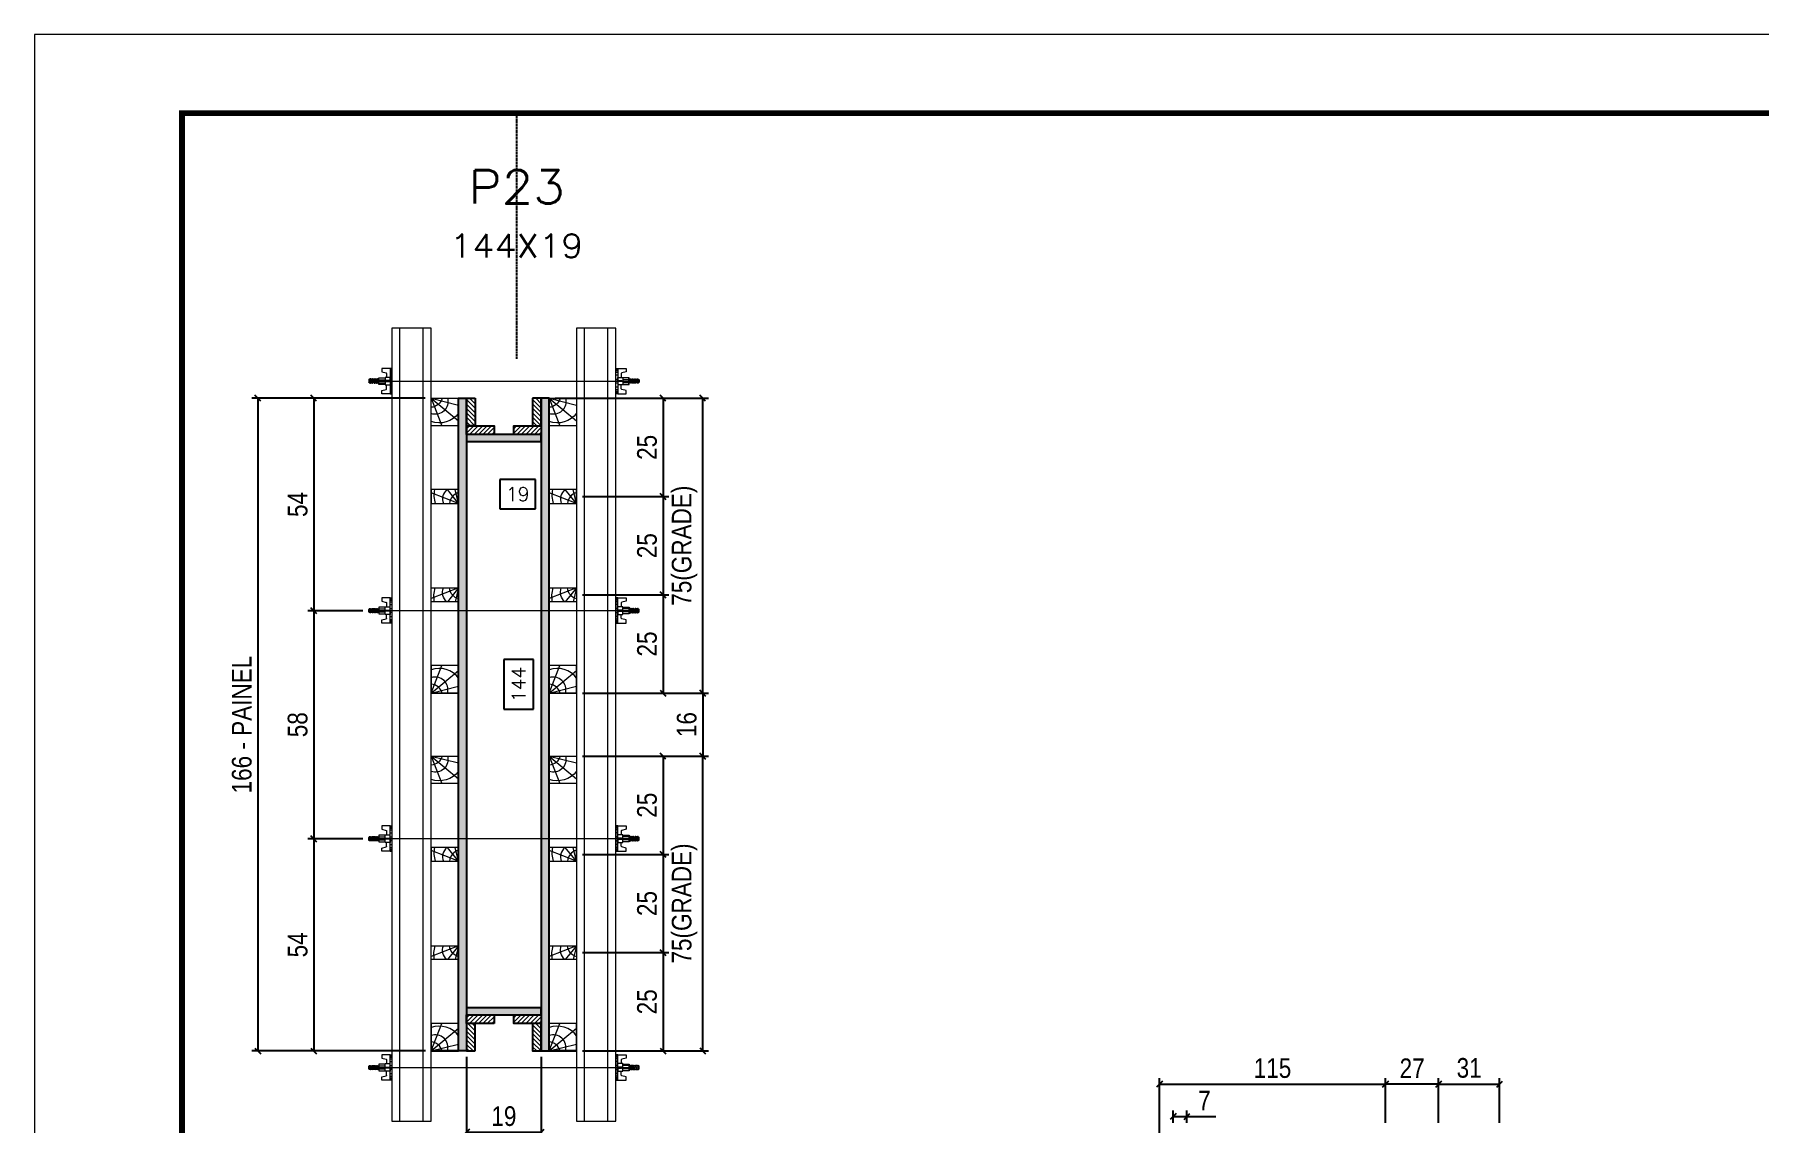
# Model space of a CAD drawing. Extents: x 808 to 7089, y -98 to 17032.
# Drawn here: x 2407 to 3284, y 11884 to 12438 of the extents above; entities that cross this region are included whole.
import ezdxf
from ezdxf.enums import TextEntityAlignment as Align

# ---------------------------------------------------------------- set-up
doc = ezdxf.new("R2010")
doc.units = 0
doc.linetypes.add('DASHED', pattern=[0.75, 0.5, -0.25])
doc.linetypes.add('HIDDEN', pattern=[0.375, 0.25, -0.125])
for name, color, linetype in [('CHAPA', 1, 'Continuous'), ('COTA', 241, 'Continuous'), ('Cota Seção (2x)', 241, 'Continuous'), ('MEIO_PONT', 93, 'Continuous'), ('SARRAFO', 251, 'Continuous'), ('Texto de Titulo', 7, 'Continuous'), ('Texto Qtd Sarr', 242, 'Continuous')]:
    doc.layers.add(name, color=color, linetype=linetype)
for name, color, linetype, lineweight in [('Folhas', 255, 'Continuous', 9), ('Hachura', 251, 'Continuous', 9), ('Madeira', 126, 'Continuous', 18), ('Perfil Metálico', 224, 'Continuous', 18), ('SARRAFO DE PRESSAO', 251, 'DASHED', 9), ('Texto Seção', 7, 'Continuous', 15)]:
    doc.layers.add(name, color=color, linetype=linetype, lineweight=lineweight)
doc.styles.add('COTA TECNICA', font='techl___.ttf', dxfattribs={"height": 10})
doc.styles.add('COTA TECNICA 2X', font='techl___.ttf', dxfattribs={"height": 10})
doc.styles.add('ROMANS', font='romans.shx')
doc.dimstyles.new('PAINEL', dxfattribs={"dimtxt": 10, "dimasz": 3, "dimexe": 3, "dimexo": 3, "dimgap": 3, "dimtad": 1, "dimdec": 1, "dimzin": 12, "dimdsep": 46, "dimtxsty": 'COTA TECNICA', "dimblk1": 'OBLIQUE', "dimblk2": 'OBLIQUE', "dimsah": 1, "dimcen": 0.9, "dimclrd": 4, "dimclre": 4, "dimclrt": 240, "dimadec": 1, "dimazin": 3, "dimtfac": 1, "dimtdec": 1, "dimtmove": 0, "dimatfit": 3, "dimfxl": 1, "dimtolj": 1, "dimtzin": 12, "dimarcsym": 0})
doc.dimstyles.new('SECAO PILAR', dxfattribs={"dimtxt": 10, "dimasz": 3, "dimexe": 3, "dimexo": 3, "dimgap": 3, "dimtad": 1, "dimdec": 1, "dimlfac": 0.5, "dimzin": 12, "dimdsep": 46, "dimtxsty": 'COTA TECNICA 2X', "dimblk1": 'OBLIQUE', "dimblk2": 'OBLIQUE', "dimsah": 1, "dimcen": 0.9, "dimclrd": 256, "dimclre": 256, "dimclrt": 256, "dimadec": 1, "dimazin": 3, "dimtfac": 1, "dimtdec": 1, "dimtmove": 0, "dimatfit": 3, "dimfxl": 1, "dimtolj": 1, "dimtzin": 12, "dimarcsym": 0})
doc.dimstyles.new('SECÇÃO 2', dxfattribs={"dimtxt": 7, "dimasz": 6, "dimexe": 0.18, "dimexo": 2, "dimgap": -4, "dimtad": 3, "dimdec": 1, "dimlfac": 0.5, "dimzin": 12, "dimdsep": 46, "dimtxsty": 'ROMANS', "dimblk": 'ARCHTICK', "dimcen": 0.09, "dimse1": 1, "dimse2": 1, "dimsd1": 1, "dimsd2": 1, "dimclrd": 180, "dimclre": 5, "dimclrt": 1, "dimadec": 0, "dimazin": 3, "dimtfac": 1, "dimtdec": 1, "dimtofl": 0, "dimtmove": 0, "dimatfit": 3, "dimldrblk": 'ARCHTICK', "dimfxl": 1, "dimtolj": 1, "dimtzin": 0, "dimarcsym": 0})
pattern_1 = [(135, (-20265.019, 21377.1266), (-1.12253202, -1.12253202), [])]

# ---------------------------------------------------------------- blocks, each defined once
blk = doc.blocks.new('9999999999')
at = {"layer": 'Folhas'}
blk.add_lwpolyline([(98138.98, 34190.21), (99623.98, 34190.21), (99623.98, 35240.21), (98138.98, 35240.21)], close=True, dxfattribs=at)
at = {"layer": 'Folhas', "color": 30, "const_width": 3}
blk.add_lwpolyline([(98213.98, 34230.21), (99583.98, 34230.21), (99583.98, 35200.21), (98213.98, 35200.21)], close=True, dxfattribs=at)
blk = doc.blocks.new('titulo1')
at = {"layer": 'Defpoints', "color": 252, "linetype": 'HIDDEN', "ltscale": 2}
blk.add_line((0, 0), (0, 125), dxfattribs=at)
at = {"layer": 'Defpoints', "style": 'ROMANS', "oblique": 15}
blk.add_attdef('FOLHA', text='', height=10, dxfattribs=at).set_placement((0, 15.58), align=Align.MIDDLE_CENTER)
at = {"layer": 'Texto Qtd Sarr', "color": 3, "style": 'ROMANS', "oblique": 15}
for tag, height, p in [('TITULO', 17, (0, 71.45)), ('SEÇÃO', 12, (0, 41.55))]:
    blk.add_attdef(tag, text='', height=height, dxfattribs=at).set_placement(p, align=Align.MIDDLE_CENTER)
blk = doc.blocks.new('*D1501')
at = {"layer": 'Cota Seção (2x)', "color": 180, "lineweight": -2, "transparency": 16777216}
for p, q in [((2661.39, 12211.89), (2643.39, 12211.89)), ((2643.39, 12211.89), (2643.39, 12196.89)), ((2661.39, 12196.89), (2661.39, 12211.89)), ((2643.39, 12196.89), (2661.39, 12196.89))]:
    blk.add_line(p, q, dxfattribs=at)
at = {"layer": 'Defpoints', "color": 0, "transparency": 16777216}
for p in [(2626.39, 12213.85), (2664.39, 12213.85), (2626.39, 12192.89)]:
    blk.add_point(p, dxfattribs=at)
at = {"layer": 'Cota Seção (2x)', "color": 1, "transparency": 16777216, "insert": (2652.39, 12204.39), "char_height": 7, "attachment_point": 5, "style": 'ROMANS'}
blk.add_mtext('\\A1;19', dxfattribs=at)
blk = doc.blocks.new('_ArchTick')
at = {"color": 0, "linetype": 'ByBlock', "const_width": 0.15}
blk.add_lwpolyline([(-0.5, -0.5), (0.5, 0.5)], dxfattribs=at)
blk = doc.blocks.new('*D1502')
at = {"layer": 'Cota Seção (2x)', "color": 180, "lineweight": -2, "transparency": 16777216}
for p, q in [((2660.39, 12120.29), (2645.39, 12120.29)), ((2645.39, 12120.29), (2645.39, 12094.95)), ((2660.39, 12094.95), (2660.39, 12120.29)), ((2645.39, 12094.95), (2660.39, 12094.95))]:
    blk.add_line(p, q, dxfattribs=at)
at = {"layer": 'Defpoints', "color": 0, "transparency": 16777216}
for p in [(2626.39, 12231.17), (2626.39, 11943.17), (2664.39, 11943.17)]:
    blk.add_point(p, dxfattribs=at)
at = {"layer": 'Cota Seção (2x)', "color": 1, "transparency": 16777216, "insert": (2652.89, 12107.62), "char_height": 7, "attachment_point": 5, "rotation": 90, "style": 'ROMANS'}
blk.add_mtext('\\A1;144', dxfattribs=at)
blk = doc.blocks.new('_Oblique')
at = {"color": 0, "linetype": 'ByBlock', "lineweight": -2}
blk.add_line((-0.5, -0.5), (0.5, 0.5), dxfattribs=at)
blk = doc.blocks.new('*D1503')
at = {"layer": 'Cota Seção (2x)', "lineweight": -2, "transparency": 16777216}
for p, q in [((2605.4, 12253.17), (2517.23, 12253.17)), ((2520.23, 12253.17), (2520.23, 11921.17)), ((2605.44, 11921.17), (2517.23, 11921.17))]:
    blk.add_line(p, q, dxfattribs=at)
at = {"layer": 'Defpoints', "color": 0, "transparency": 16777216}
for p in [(2608.4, 12253.17), (2520.23, 11921.17), (2608.44, 11921.17)]:
    blk.add_point(p, dxfattribs=at)
at = {"layer": 'Cota Seção (2x)', "lineweight": -2, "transparency": 16777216, "xscale": 3, "yscale": 3, "zscale": 3}
for p, rotation in [((2520.23, 12253.17), 90), ((2520.23, 11921.17), 270)]:
    blk.add_blockref('_Oblique', p, dxfattribs=dict(at, rotation=rotation))
at = {"layer": 'Cota Seção (2x)', "transparency": 16777216, "insert": (2512.13, 12087.17), "char_height": 10, "attachment_point": 5, "rotation": 90, "style": 'COTA TECNICA 2X'}
blk.add_mtext('\\A1;166 - PAINEL', dxfattribs=at)
blk = doc.blocks.new('*D1504')
at = {"layer": 'Cota Seção (2x)', "lineweight": -2, "transparency": 16777216}
for p, q in [((2605.39, 12253.17), (2545.65, 12253.17)), ((2548.65, 12253.17), (2548.65, 12145.11)), ((2573.62, 12145.11), (2545.65, 12145.11))]:
    blk.add_line(p, q, dxfattribs=at)
at = {"layer": 'Defpoints', "color": 0, "transparency": 16777216}
for p in [(2608.39, 12253.17), (2548.65, 12145.11), (2576.62, 12145.11)]:
    blk.add_point(p, dxfattribs=at)
at = {"layer": 'Cota Seção (2x)', "lineweight": -2, "transparency": 16777216, "xscale": 3, "yscale": 3, "zscale": 3}
for p, rotation in [((2548.65, 12253.17), 90), ((2548.65, 12145.11), 270)]:
    blk.add_blockref('_Oblique', p, dxfattribs=dict(at, rotation=rotation))
at = {"layer": 'Cota Seção (2x)', "transparency": 16777216, "insert": (2540.54, 12199.14), "char_height": 10, "attachment_point": 5, "rotation": 90, "style": 'COTA TECNICA 2X'}
blk.add_mtext('\\A1;54', dxfattribs=at)
blk = doc.blocks.new('*D1505')
at = {"layer": 'Cota Seção (2x)', "lineweight": -2, "transparency": 16777216}
for p, q in [((2573.62, 12029.11), (2545.65, 12029.11)), ((2548.65, 12029.11), (2548.65, 11921.17)), ((2605.39, 11921.17), (2545.65, 11921.17))]:
    blk.add_line(p, q, dxfattribs=at)
at = {"layer": 'Defpoints', "color": 0, "transparency": 16777216}
for p in [(2576.62, 12029.11), (2548.65, 11921.17), (2608.39, 11921.17)]:
    blk.add_point(p, dxfattribs=at)
at = {"layer": 'Cota Seção (2x)', "lineweight": -2, "transparency": 16777216, "xscale": 3, "yscale": 3, "zscale": 3}
for p, rotation in [((2548.65, 12029.11), 90), ((2548.65, 11921.17), 270)]:
    blk.add_blockref('_Oblique', p, dxfattribs=dict(at, rotation=rotation))
at = {"layer": 'Cota Seção (2x)', "transparency": 16777216, "insert": (2540.54, 11975.14), "char_height": 10, "attachment_point": 5, "rotation": 90, "style": 'COTA TECNICA 2X'}
blk.add_mtext('\\A1;54', dxfattribs=at)
blk = doc.blocks.new('*D1506')
at = {"layer": 'Cota Seção (2x)', "lineweight": -2, "transparency": 16777216}
for p, q in [((2671.39, 12253.17), (2729.32, 12253.17)), ((2726.32, 12253.17), (2726.32, 12203.17)), ((2685.39, 12203.17), (2729.32, 12203.17))]:
    blk.add_line(p, q, dxfattribs=at)
at = {"layer": 'Defpoints', "color": 0, "transparency": 16777216}
for p in [(2668.39, 12253.17), (2682.39, 12203.17), (2726.32, 12203.17)]:
    blk.add_point(p, dxfattribs=at)
at = {"layer": 'Cota Seção (2x)', "lineweight": -2, "transparency": 16777216, "xscale": 3, "yscale": 3, "zscale": 3}
for p, rotation in [((2726.32, 12253.17), 90), ((2726.32, 12203.17), 270)]:
    blk.add_blockref('_Oblique', p, dxfattribs=dict(at, rotation=rotation))
at = {"layer": 'Cota Seção (2x)', "transparency": 16777216, "insert": (2718.21, 12228.17), "char_height": 10, "attachment_point": 5, "rotation": 90, "style": 'COTA TECNICA 2X'}
blk.add_mtext('\\A1;25', dxfattribs=at)
blk = doc.blocks.new('C')
at = {"layer": 'Hachura', "color": 0}
for p, q in [((0, 3.22), (0, -3.22)), ((0.45, 3.22), (0, 3.22)), ((0.46, 3.16), (0, 3.16)), ((0.46, 3.05), (0, 3.05)), ((0.46, 2.88), (0, 2.88)), ((0, 2.75), (0, -1.16)), ((0.46, 2.65), (0, 2.65)), ((0.46, 2.23), (0, 2.23)), ((0.46, 1.51), (0, 1.51)), ((0.39, 0.49), (0.17, 0.49)), ((0.45, -3.23), (0.45, 3.22)), ((0.45, 3.22), (2.58, 3.22)), ((1.74, 0.97), (0.45, 0.97)), ((1.45, 0.1), (0.45, 0.1)), ((1.35, 1.94), (1.35, 0.96)), ((2.58, 2.39), (1.47, 2.09)), ((1.74, -0.97), (1.74, 0.97)), ((1.74, 0.97), (1.74, 0.84)), ((1.74, 0.97), (1.74, 0.84)), ((1.74, 0.84), (3.35, 0.84)), ((3.35, 0.45), (1.74, 0.45)), ((2.58, 3.22), (2.58, 2.39)), ((3.32, 0.84), (3.32, -0.84)), ((3.35, 0.84), (3.35, -0.84)), ((3.68, 0.45), (3.35, 0.45)), ((3.84, -0.52), (3.35, 0.45)), ((3.35, 0.06), (3.67, -0.57)), ((3.68, 0.45), (4.16, -0.52)), ((3.72, 0.5), (4.25, -0.57)), ((4.37, -0.55), (3.83, 0.53)), ((4.15, 0.45), (3.93, 0.45)), ((4.42, -0.52), (3.93, 0.45)), ((4.15, 0.45), (4.26, 0.45)), ((4.26, 0.45), (4.74, -0.52)), ((4.3, 0.5), (4.83, -0.57)), ((4.95, -0.55), (4.41, 0.53)), ((4.51, 0.45), (4.84, 0.45)), ((5, -0.52), (4.51, 0.45)), ((4.84, 0.45), (5.32, -0.52)), ((4.88, 0.5), (5.41, -0.57)), ((5.53, -0.55), (4.99, 0.53)), ((5.58, -0.52), (5.09, 0.45)), ((5.42, 0.45), (5.09, 0.45)), ((5.58, -0.52), (5.09, 0.45)), ((5.42, 0.45), (5.74, -0.19)), ((5.46, 0.5), (5.74, -0.07)), ((5.74, 0.19), (5.57, 0.53)), ((5.74, 0.32), (5.68, 0.45)), ((5.68, 0.45), (5.74, 0.45)), ((5.74, 0.45), (5.9, 0.29)), ((5.74, 0.45), (5.74, -0.52)), ((5.9, -0.36), (5.9, 0.29)), ((0.45, 0), (0, 0)), ((0.46, -1.52), (0, -1.52)), ((0.46, -2.23), (0, -2.23)), ((0.46, -2.65), (0, -2.65)), ((0.46, -2.88), (0, -2.88)), ((0.46, -3.05), (0, -3.05)), ((0.46, -3.16), (0, -3.16)), ((0, -3.22), (2.57, -3.22)), ((0.08, -0.48), (0.29, -0.48)), ((0.29, -0.48), (0.4, -0.48)), ((0.45, 0), (0.45, -0.97)), ((0.45, -0.16), (1.45, -0.16)), ((0.45, -0.65), (0.45, -0.32)), ((0.45, -3.23), (0.45, -0.65)), ((0.45, -0.97), (1.74, -0.97)), ((1.35, -1.94), (1.35, -0.97)), ((2.58, -2.39), (1.47, -2.1)), ((3.35, -0.32), (1.74, -0.32)), ((3.35, -0.84), (1.74, -0.84)), ((2.58, -3.23), (2.58, -2.39)), ((3.35, -0.07), (3.58, -0.52)), ((3.35, -0.52), (3.58, -0.52)), ((3.84, -0.52), (4.16, -0.52)), ((4.42, -0.52), (4.74, -0.52)), ((4.63, -0.52), (4.74, -0.52)), ((5, -0.52), (5.32, -0.52)), ((5.58, -0.52), (5.74, -0.52)), ((5.74, -0.52), (5.9, -0.36)), ((5.74, -0.52), (5.74, -0.52))]:
    blk.add_line(p, q, dxfattribs=at)
for centre, radius, start, end in [((1.52, 1.94), 0.161, 104.7436, 180), ((1.44, -0.03), 0.129, 272.695, 87.305), ((3.81, 0.39), 0.143, 25.5688, 154.4312), ((4.39, 0.39), 0.143, 25.5688, 154.4312), ((4.97, 0.39), 0.143, 25.5688, 154.4312), ((5.55, 0.39), 0.143, 25.5688, 154.4312), ((0.17, -0.37), 0.174, 221.744, 317.8592), ((1.52, -1.94), 0.161, 180, 255.2564), ((3.71, -0.4), 0.174, 222.1408, 318.256), ((4.29, -0.4), 0.174, 222.1408, 318.256), ((4.87, -0.4), 0.174, 222.1408, 318.256), ((5.45, -0.4), 0.174, 222.1408, 318.256), ((5.61, -0.4), 0.174, 317.8592, 318.256)]:
    blk.add_arc(centre, radius, start, end, dxfattribs=at)
blk = doc.blocks.new('*D1522')
at = {"layer": 'Cota Seção (2x)', "lineweight": -2, "transparency": 16777216}
for p, q in [((2573.62, 12145.11), (2545.65, 12145.11)), ((2548.65, 12145.11), (2548.65, 12029.11)), ((2573.62, 12029.11), (2545.65, 12029.11))]:
    blk.add_line(p, q, dxfattribs=at)
at = {"layer": 'Defpoints', "color": 0, "transparency": 16777216}
for p in [(2576.62, 12145.11), (2548.65, 12029.11), (2576.62, 12029.11)]:
    blk.add_point(p, dxfattribs=at)
at = {"layer": 'Cota Seção (2x)', "lineweight": -2, "transparency": 16777216, "xscale": 3, "yscale": 3, "zscale": 3}
for p, rotation in [((2548.65, 12145.11), 90), ((2548.65, 12029.11), 270)]:
    blk.add_blockref('_Oblique', p, dxfattribs=dict(at, rotation=rotation))
at = {"layer": 'Cota Seção (2x)', "transparency": 16777216, "insert": (2540.52, 12087.11), "char_height": 10, "attachment_point": 5, "rotation": 90, "style": 'COTA TECNICA 2X'}
blk.add_mtext('\\A1;58', dxfattribs=at)
blk = doc.blocks.new('PONTALETE')
at = {"layer": 'Madeira'}
for q in [(2.71, 7), (7, 5.76), (7, 1.74)]:
    blk.add_line((0, 0), q, dxfattribs=at)
blk.add_lwpolyline([(0, 0), (7, 0), (7, 7), (0, 7)], close=True, dxfattribs=at)
for centre, radius, start, end in [((2.04, 0.06), 6.23, 37.2818, 109.0913), ((1.09, 0.9), 3.19, 343.603, 109.9847), ((-0.21, -0.78), 3.09, 14.6322, 86.0383)]:
    blk.add_arc(centre, radius, start, end, dxfattribs=at)
blk = doc.blocks.new('MEIO PONTALETE')
at = {"layer": 'Madeira'}
for q in [(2.71, 7), (3.5, 2.88), (3.5, 0.87)]:
    blk.add_line((0, 0), q, dxfattribs=at)
blk.add_lwpolyline([(0, 0), (3.5, 0), (3.5, 7), (0, 7)], close=True, dxfattribs=at)
for centre, radius, start, end in [((2.04, 0.06), 6.23, 76.4499, 109.0913), ((1.09, 0.9), 3.19, 40.9063, 109.9847), ((-0.21, -0.78), 3.09, 14.6322, 86.0383)]:
    blk.add_arc(centre, radius, start, end, dxfattribs=at)
blk = doc.blocks.new('*D1523')
at = {"layer": 'Cota Seção (2x)', "lineweight": -2, "transparency": 16777216}
for p, q in [((2685.39, 12203.17), (2729.32, 12203.17)), ((2726.32, 12203.17), (2726.32, 12153.17)), ((2685.39, 12153.17), (2729.32, 12153.17))]:
    blk.add_line(p, q, dxfattribs=at)
at = {"layer": 'Defpoints', "color": 0, "transparency": 16777216}
for p in [(2682.39, 12203.17), (2682.39, 12153.17), (2726.32, 12153.17)]:
    blk.add_point(p, dxfattribs=at)
at = {"layer": 'Cota Seção (2x)', "lineweight": -2, "transparency": 16777216, "xscale": 3, "yscale": 3, "zscale": 3}
for p, rotation in [((2726.32, 12203.17), 90), ((2726.32, 12153.17), 270)]:
    blk.add_blockref('_Oblique', p, dxfattribs=dict(at, rotation=rotation))
at = {"layer": 'Cota Seção (2x)', "transparency": 16777216, "insert": (2718.21, 12178.17), "char_height": 10, "attachment_point": 5, "rotation": 90, "style": 'COTA TECNICA 2X'}
blk.add_mtext('\\A1;25', dxfattribs=at)
blk = doc.blocks.new('*D1524')
at = {"layer": 'Cota Seção (2x)', "lineweight": -2, "transparency": 16777216}
for p, q in [((2685.39, 12153.17), (2729.32, 12153.17)), ((2726.32, 12153.17), (2726.32, 12103.17)), ((2685.39, 12103.17), (2729.32, 12103.17))]:
    blk.add_line(p, q, dxfattribs=at)
at = {"layer": 'Defpoints', "color": 0, "transparency": 16777216}
for p in [(2682.39, 12153.17), (2682.39, 12103.17), (2726.32, 12103.17)]:
    blk.add_point(p, dxfattribs=at)
at = {"layer": 'Cota Seção (2x)', "lineweight": -2, "transparency": 16777216, "xscale": 3, "yscale": 3, "zscale": 3}
for p, rotation in [((2726.32, 12153.17), 90), ((2726.32, 12103.17), 270)]:
    blk.add_blockref('_Oblique', p, dxfattribs=dict(at, rotation=rotation))
at = {"layer": 'Cota Seção (2x)', "transparency": 16777216, "insert": (2718.21, 12128.17), "char_height": 10, "attachment_point": 5, "rotation": 90, "style": 'COTA TECNICA 2X'}
blk.add_mtext('\\A1;25', dxfattribs=at)
blk = doc.blocks.new('*D1525')
at = {"layer": 'Cota Seção (2x)', "lineweight": -2, "transparency": 16777216}
for p, q in [((2685.39, 12071.17), (2729.32, 12071.17)), ((2726.32, 12071.17), (2726.32, 12021.17)), ((2685.39, 12021.17), (2729.32, 12021.17))]:
    blk.add_line(p, q, dxfattribs=at)
at = {"layer": 'Defpoints', "color": 0, "transparency": 16777216}
for p in [(2682.39, 12071.17), (2682.39, 12021.17), (2726.32, 12021.17)]:
    blk.add_point(p, dxfattribs=at)
at = {"layer": 'Cota Seção (2x)', "lineweight": -2, "transparency": 16777216, "xscale": 3, "yscale": 3, "zscale": 3}
for p, rotation in [((2726.32, 12071.17), 90), ((2726.32, 12021.17), 270)]:
    blk.add_blockref('_Oblique', p, dxfattribs=dict(at, rotation=rotation))
at = {"layer": 'Cota Seção (2x)', "transparency": 16777216, "insert": (2718.21, 12046.17), "char_height": 10, "attachment_point": 5, "rotation": 90, "style": 'COTA TECNICA 2X'}
blk.add_mtext('\\A1;25', dxfattribs=at)
blk = doc.blocks.new('*D1526')
at = {"layer": 'Cota Seção (2x)', "lineweight": -2, "transparency": 16777216}
for p, q in [((2685.39, 12021.17), (2729.32, 12021.17)), ((2726.32, 12021.17), (2726.32, 11971.17)), ((2685.39, 11971.17), (2729.32, 11971.17))]:
    blk.add_line(p, q, dxfattribs=at)
at = {"layer": 'Defpoints', "color": 0, "transparency": 16777216}
for p in [(2682.39, 12021.17), (2682.39, 11971.17), (2726.32, 11971.17)]:
    blk.add_point(p, dxfattribs=at)
at = {"layer": 'Cota Seção (2x)', "lineweight": -2, "transparency": 16777216, "xscale": 3, "yscale": 3, "zscale": 3}
for p, rotation in [((2726.32, 12021.17), 90), ((2726.32, 11971.17), 270)]:
    blk.add_blockref('_Oblique', p, dxfattribs=dict(at, rotation=rotation))
at = {"layer": 'Cota Seção (2x)', "transparency": 16777216, "insert": (2718.21, 11996.17), "char_height": 10, "attachment_point": 5, "rotation": 90, "style": 'COTA TECNICA 2X'}
blk.add_mtext('\\A1;25', dxfattribs=at)
blk = doc.blocks.new('*D1527')
at = {"layer": 'Cota Seção (2x)', "lineweight": -2, "transparency": 16777216}
for p, q in [((2685.39, 11971.17), (2729.32, 11971.17)), ((2726.32, 11971.17), (2726.32, 11921.17)), ((2685.38, 11921.17), (2729.32, 11921.17))]:
    blk.add_line(p, q, dxfattribs=at)
at = {"layer": 'Defpoints', "color": 0, "transparency": 16777216}
for p in [(2682.39, 11971.17), (2682.38, 11921.17), (2726.32, 11921.17)]:
    blk.add_point(p, dxfattribs=at)
at = {"layer": 'Cota Seção (2x)', "lineweight": -2, "transparency": 16777216, "xscale": 3, "yscale": 3, "zscale": 3}
for p, rotation in [((2726.32, 11971.17), 90), ((2726.32, 11921.17), 270)]:
    blk.add_blockref('_Oblique', p, dxfattribs=dict(at, rotation=rotation))
at = {"layer": 'Cota Seção (2x)', "transparency": 16777216, "insert": (2718.21, 11946.17), "char_height": 10, "attachment_point": 5, "rotation": 90, "style": 'COTA TECNICA 2X'}
blk.add_mtext('\\A1;25', dxfattribs=at)
blk = doc.blocks.new('*D1528')
at = {"layer": 'Cota Seção (2x)', "lineweight": -2, "transparency": 16777216}
for p, q in [((2685.36, 12071.17), (2749.51, 12071.17)), ((2746.51, 11921.18), (2746.51, 12071.17)), ((2685.38, 11921.18), (2749.51, 11921.18))]:
    blk.add_line(p, q, dxfattribs=at)
at = {"layer": 'Defpoints', "color": 0, "transparency": 16777216}
for p in [(2682.36, 12071.17), (2746.51, 12071.17), (2682.38, 11921.18)]:
    blk.add_point(p, dxfattribs=at)
at = {"layer": 'Cota Seção (2x)', "lineweight": -2, "transparency": 16777216, "xscale": 3, "yscale": 3, "zscale": 3}
for p, rotation in [((2746.51, 12071.17), 90), ((2746.51, 11921.18), 270)]:
    blk.add_blockref('_Oblique', p, dxfattribs=dict(at, rotation=rotation))
at = {"layer": 'Cota Seção (2x)', "transparency": 16777216, "insert": (2737.29, 11996.18), "char_height": 10, "attachment_point": 5, "rotation": 90, "style": 'COTA TECNICA 2X'}
blk.add_mtext('\\A1;75(GRADE)', dxfattribs=at)
blk = doc.blocks.new('*D1529')
at = {"layer": 'Cota Seção (2x)', "lineweight": -2, "transparency": 16777216}
for p, q in [((2685.39, 12253.17), (2749.51, 12253.17)), ((2746.51, 12103.17), (2746.51, 12253.17)), ((2685.39, 12103.17), (2749.51, 12103.17))]:
    blk.add_line(p, q, dxfattribs=at)
at = {"layer": 'Defpoints', "color": 0, "transparency": 16777216}
for p in [(2682.39, 12253.17), (2746.51, 12253.17), (2682.39, 12103.17)]:
    blk.add_point(p, dxfattribs=at)
at = {"layer": 'Cota Seção (2x)', "lineweight": -2, "transparency": 16777216, "xscale": 3, "yscale": 3, "zscale": 3}
for p, rotation in [((2746.51, 12253.17), 90), ((2746.51, 12103.17), 270)]:
    blk.add_blockref('_Oblique', p, dxfattribs=dict(at, rotation=rotation))
at = {"layer": 'Cota Seção (2x)', "transparency": 16777216, "insert": (2737.29, 12178.17), "char_height": 10, "attachment_point": 5, "rotation": 90, "style": 'COTA TECNICA 2X'}
blk.add_mtext('\\A1;75(GRADE)', dxfattribs=at)
blk = doc.blocks.new('*D1530')
at = {"layer": 'Cota Seção (2x)', "lineweight": -2, "transparency": 16777216}
for p, q in [((2626.39, 11918.17), (2626.39, 11876.87)), ((2664.39, 11918.17), (2664.39, 11876.87)), ((2626.39, 11879.87), (2664.39, 11879.87))]:
    blk.add_line(p, q, dxfattribs=at)
at = {"layer": 'Defpoints', "color": 0, "transparency": 16777216}
for p in [(2626.39, 11921.17), (2664.39, 11921.17), (2664.39, 11879.87)]:
    blk.add_point(p, dxfattribs=at)
at = {"layer": 'Cota Seção (2x)', "lineweight": -2, "transparency": 16777216, "xscale": 3, "yscale": 3, "zscale": 3, "rotation": 180}
blk.add_blockref('_Oblique', (2626.39, 11879.87), dxfattribs=at)
at = {"layer": 'Cota Seção (2x)', "lineweight": -2, "transparency": 16777216, "xscale": 3, "yscale": 3, "zscale": 3}
blk.add_blockref('_Oblique', (2664.39, 11879.87), dxfattribs=at)
at = {"layer": 'Cota Seção (2x)', "transparency": 16777216, "insert": (2645.39, 11887.96), "char_height": 10, "attachment_point": 5, "style": 'COTA TECNICA 2X'}
blk.add_mtext('\\A1;19', dxfattribs=at)
blk = doc.blocks.new('*D1531')
at = {"layer": 'Cota Seção (2x)', "lineweight": -2, "transparency": 16777216}
for p, q in [((2685.39, 12103.17), (2749.51, 12103.17)), ((2746.51, 12103.17), (2746.51, 12071.17)), ((2685.39, 12071.17), (2749.51, 12071.17))]:
    blk.add_line(p, q, dxfattribs=at)
at = {"layer": 'Defpoints', "color": 0, "transparency": 16777216}
for p in [(2682.39, 12103.17), (2682.39, 12071.17), (2746.51, 12071.17)]:
    blk.add_point(p, dxfattribs=at)
at = {"layer": 'Cota Seção (2x)', "lineweight": -2, "transparency": 16777216, "xscale": 3, "yscale": 3, "zscale": 3}
for p, rotation in [((2746.51, 12103.17), 90), ((2746.51, 12071.17), 270)]:
    blk.add_blockref('_Oblique', p, dxfattribs=dict(at, rotation=rotation))
at = {"layer": 'Cota Seção (2x)', "transparency": 16777216, "insert": (2738.41, 12087.17), "char_height": 10, "attachment_point": 5, "rotation": 90, "style": 'COTA TECNICA 2X'}
blk.add_mtext('\\A1;16', dxfattribs=at)
blk = doc.blocks.new('*D1535')
at = {"layer": 'COTA', "color": 4, "lineweight": -2, "transparency": 16777216}
for p, q in [((2978.8, 11862.59), (2978.8, 11907.29)), ((3093.8, 11884.59), (3093.8, 11907.29)), ((2978.8, 11904.29), (3093.8, 11904.29))]:
    blk.add_line(p, q, dxfattribs=at)
at = {"layer": 'Defpoints', "color": 0, "transparency": 16777216}
for p in [(3093.8, 11904.29), (3093.8, 11881.59), (2978.8, 11859.59)]:
    blk.add_point(p, dxfattribs=at)
at = {"layer": 'COTA', "color": 4, "lineweight": -2, "transparency": 16777216, "xscale": 3, "yscale": 3, "zscale": 3, "rotation": 180}
blk.add_blockref('_Oblique', (2978.8, 11904.29), dxfattribs=at)
at = {"layer": 'COTA', "color": 4, "lineweight": -2, "transparency": 16777216, "xscale": 3, "yscale": 3, "zscale": 3}
blk.add_blockref('_Oblique', (3093.8, 11904.29), dxfattribs=at)
at = {"layer": 'COTA', "color": 240, "transparency": 16777216, "insert": (3036.3, 11912.4), "char_height": 10, "attachment_point": 5, "style": 'COTA TECNICA'}
blk.add_mtext('\\A1;115', dxfattribs=at)
blk = doc.blocks.new('*D1539')
at = {"layer": 'COTA', "color": 4, "lineweight": -2, "transparency": 16777216}
for p, q in [((3120.8, 11884.59), (3120.8, 11907.29)), ((3151.8, 11884.59), (3151.8, 11907.29)), ((3120.8, 11904.29), (3151.8, 11904.29))]:
    blk.add_line(p, q, dxfattribs=at)
at = {"layer": 'Defpoints', "color": 0, "transparency": 16777216}
for p in [(3151.8, 11904.29), (3120.8, 11881.59), (3151.8, 11881.59)]:
    blk.add_point(p, dxfattribs=at)
at = {"layer": 'COTA', "color": 4, "lineweight": -2, "transparency": 16777216, "xscale": 3, "yscale": 3, "zscale": 3, "rotation": 180}
blk.add_blockref('_Oblique', (3120.8, 11904.29), dxfattribs=at)
at = {"layer": 'COTA', "color": 4, "lineweight": -2, "transparency": 16777216, "xscale": 3, "yscale": 3, "zscale": 3}
blk.add_blockref('_Oblique', (3151.8, 11904.29), dxfattribs=at)
at = {"layer": 'COTA', "color": 240, "transparency": 16777216, "insert": (3136.3, 11912.51), "char_height": 10, "attachment_point": 5, "style": 'COTA TECNICA'}
blk.add_mtext('\\A1;31', dxfattribs=at)
blk = doc.blocks.new('*D1540')
at = {"layer": 'COTA', "color": 4, "lineweight": -2, "transparency": 16777216}
for p, q in [((3093.8, 11884.59), (3093.8, 11907.29)), ((3120.8, 11884.59), (3120.8, 11907.29)), ((3120.8, 11904.29), (3093.8, 11904.29))]:
    blk.add_line(p, q, dxfattribs=at)
at = {"layer": 'Defpoints', "color": 0, "transparency": 16777216}
for p in [(3093.8, 11904.29), (3093.8, 11881.59), (3120.8, 11881.59)]:
    blk.add_point(p, dxfattribs=at)
at = {"layer": 'COTA', "color": 4, "lineweight": -2, "transparency": 16777216, "xscale": 3, "yscale": 3, "zscale": 3, "rotation": 180}
blk.add_blockref('_Oblique', (3093.8, 11904.29), dxfattribs=at)
at = {"layer": 'COTA', "color": 4, "lineweight": -2, "transparency": 16777216, "xscale": 3, "yscale": 3, "zscale": 3}
blk.add_blockref('_Oblique', (3120.8, 11904.29), dxfattribs=at)
at = {"layer": 'COTA', "color": 240, "transparency": 16777216, "insert": (3107.3, 11912.36), "char_height": 10, "attachment_point": 5, "style": 'COTA TECNICA'}
blk.add_mtext('\\A1;27', dxfattribs=at)
blk = doc.blocks.new('*D2097')
at = {"layer": 'COTA', "color": 4, "lineweight": -2, "transparency": 16777216}
for p, q in [((2985.8, 11884.59), (2985.8, 11890.87)), ((2985.8, 11887.87), (2992.8, 11887.87)), ((2992.8, 11884.59), (2992.8, 11890.87)), ((2992.8, 11887.87), (3007.53, 11887.87))]:
    blk.add_line(p, q, dxfattribs=at)
at = {"layer": 'Defpoints', "color": 0, "transparency": 16777216}
for p in [(2992.8, 11887.87), (2985.8, 11881.59), (2992.8, 11881.59)]:
    blk.add_point(p, dxfattribs=at)
at = {"layer": 'COTA', "color": 4, "lineweight": -2, "transparency": 16777216, "xscale": 3, "yscale": 3, "zscale": 3, "rotation": 180}
blk.add_blockref('_Oblique', (2985.8, 11887.87), dxfattribs=at)
at = {"layer": 'COTA', "color": 4, "lineweight": -2, "transparency": 16777216, "xscale": 3, "yscale": 3, "zscale": 3}
blk.add_blockref('_Oblique', (2992.8, 11887.87), dxfattribs=at)
at = {"layer": 'COTA', "color": 240, "transparency": 16777216, "insert": (3001.67, 11895.94), "char_height": 10, "attachment_point": 5, "style": 'COTA TECNICA'}
blk.add_mtext('\\A1;7', dxfattribs=at)

msp = doc.modelspace()

# ---------------------------------------------------------------- hatches: boundary and pattern name
at = {"layer": 'Hachura'}
h = msp.add_hatch(color=256, dxfattribs=at)
h.dxf.hatch_style = 1
h.paths.add_polyline_path([(2626.39, 11921.17), (2622.39, 11921.17), (2622.39, 12253.17), (2626.39, 12253.17)])
h = msp.add_hatch(dxfattribs=at)
h.set_pattern_fill('ANSI31', color=256, scale=0.5, angle=90, style=0)
h.set_pattern_definition(pattern_1)
h.paths.add_polyline_path([(2626.39, 12239.17), (2630.79, 12239.17), (2630.79, 12253.17), (2626.39, 12253.17)])
h = msp.add_hatch(dxfattribs=at)
h.set_pattern_fill('ANSI31', color=256, scale=0.5, angle=90, style=0)
h.set_pattern_definition(pattern_1)
h.paths.add_polyline_path([(2664.39, 12239.17), (2659.99, 12239.17), (2659.99, 12253.17), (2664.39, 12253.17)])
h = msp.add_hatch(color=256, dxfattribs=at)
h.dxf.hatch_style = 1
h.paths.add_polyline_path([(2664.39, 11921.17), (2668.39, 11921.17), (2668.39, 12253.17), (2664.39, 12253.17)])
h = msp.add_hatch(dxfattribs=at)
h.set_pattern_fill('ANSI31', color=256, scale=0.5, angle=540, style=0)
h.set_pattern_definition([(225, (-6862.5627, -10690.2334), (1.12253202, -1.12253202), [])])
h.paths.add_polyline_path([(2626.39, 12239.17), (2626.39, 12234.77), (2640.39, 12234.77), (2640.39, 12239.17)])
h = msp.add_hatch(dxfattribs=at)
h.set_pattern_fill('ANSI31', color=256, scale=0.5, angle=540, style=0)
h.set_pattern_definition([(225, (-6838.5627, -10690.2334), (1.12253202, -1.12253202), [])])
h.paths.add_polyline_path([(2650.39, 12239.17), (2650.39, 12234.77), (2664.39, 12234.77), (2664.39, 12239.17)])
h = msp.add_hatch(color=256, dxfattribs=at)
h.dxf.hatch_style = 1
h.paths.add_polyline_path([(2626.39, 12234.77), (2626.39, 12231.17), (2664.39, 12231.17), (2664.39, 12234.77)])
h = msp.add_hatch(color=256, dxfattribs=at)
h.dxf.hatch_style = 1
h.paths.add_polyline_path([(2626.39, 11943.17), (2626.39, 11939.57), (2664.39, 11939.57), (2664.39, 11943.17)])
h = msp.add_hatch(dxfattribs=at)
h.set_pattern_fill('ANSI31', color=256, scale=0.5, angle=540, style=0)
h.set_pattern_definition([(225, (-6862.5627, -10989.8334), (1.12253202, -1.12253202), [])])
h.paths.add_polyline_path([(2626.39, 11939.57), (2626.39, 11935.17), (2640.39, 11935.17), (2640.39, 11939.57)])
h = msp.add_hatch(dxfattribs=at)
h.set_pattern_fill('ANSI31', color=256, scale=0.5, angle=90, style=0)
h.set_pattern_definition([(135, (-20265.019, 21424.1266), (-1.12253202, -1.12253202), [])])
h.paths.add_polyline_path([(2626.39, 11935.17), (2630.79, 11935.17), (2630.79, 11921.17), (2626.39, 11921.17)])
h = msp.add_hatch(dxfattribs=at)
h.set_pattern_fill('ANSI31', color=256, scale=0.5, angle=540, style=0)
h.set_pattern_definition([(225, (-6838.5627, -10989.8334), (1.12253202, -1.12253202), [])])
h.paths.add_polyline_path([(2650.39, 11939.57), (2650.39, 11935.17), (2664.39, 11935.17), (2664.39, 11939.57)])
h = msp.add_hatch(dxfattribs=at)
h.set_pattern_fill('ANSI31', color=256, scale=0.5, angle=90, style=0)
h.set_pattern_definition([(135, (-20265.019, 21059.1266), (-1.12253202, -1.12253202), [])])
h.paths.add_polyline_path([(2664.39, 11921.17), (2659.99, 11921.17), (2659.99, 11935.17), (2664.39, 11935.17)])

# ---------------------------------------------------------------- linework, layer by layer
at = {"layer": 'CHAPA'}
for points in [[(2626.39, 11921.17), (2622.39, 11921.17), (2622.39, 12253.17), (2626.39, 12253.17)], [(2664.39, 11921.17), (2668.39, 11921.17), (2668.39, 12253.17), (2664.39, 12253.17)], [(2626.39, 12234.77), (2626.39, 12231.17), (2664.39, 12231.17), (2664.39, 12234.77)], [(2626.39, 11943.17), (2626.39, 11939.57), (2664.39, 11939.57), (2664.39, 11943.17)]]:
    msp.add_lwpolyline(points, close=True, dxfattribs=at)
at = {"layer": 'Hachura'}
for p, q in [((2577.62, 12261.86), (2709.36, 12261.86)), ((2577.62, 12145.17), (2709.36, 12145.17)), ((2577.62, 12029.17), (2709.36, 12029.17)), ((2577.62, 11912.79), (2709.36, 11912.79))]:
    msp.add_line(p, q, dxfattribs=at)
at = {"layer": 'Madeira'}
for points in [[(2608.39, 12253.17), (2622.39, 12253.17), (2622.39, 12103.17), (2608.39, 12103.17)], [(2668.39, 12253.17), (2682.39, 12253.17), (2682.39, 12103.17), (2668.39, 12103.17)], [(2608.39, 12071.17), (2622.39, 12071.17), (2622.39, 11921.17), (2608.39, 11921.17)], [(2668.39, 12071.17), (2682.39, 12071.17), (2682.39, 11921.17), (2668.39, 11921.17)]]:
    msp.add_lwpolyline(points, close=True, dxfattribs=at)
at = {"layer": 'MEIO_PONT'}
for points in [[(2622.39, 11921.17), (2608.39, 11921.17), (2608.39, 11921.17), (2622.39, 11921.17)], [(2682.39, 11921.17), (2668.39, 11921.17), (2668.39, 11921.17), (2682.39, 11921.17)]]:
    msp.add_lwpolyline(points, close=True, dxfattribs=at)
at = {"layer": 'Perfil Metálico'}
for p, q in [((2592.39, 11885.46), (2592.39, 12288.89)), ((2604.39, 11885.46), (2604.39, 12288.89)), ((2686.33, 11885.46), (2686.33, 12288.89)), ((2698.33, 11885.46), (2698.33, 12288.89))]:
    msp.add_line(p, q, dxfattribs=at)
for points in [[(2608.39, 12288.89), (2588.39, 12288.89), (2588.45, 11885.46), (2608.45, 11885.46)], [(2682.39, 11885.46), (2702.39, 11885.46), (2702.33, 12288.89), (2682.33, 12288.89)]]:
    msp.add_lwpolyline(points, close=True, dxfattribs=at)
at = {"layer": 'SARRAFO'}
for points in [[(2630.79, 12253.17), (2630.79, 12239.17), (2626.39, 12239.17), (2626.39, 12253.17)], [(2630.79, 12253.17), (2630.79, 12239.17), (2626.39, 12239.17), (2626.39, 12253.17)], [(2659.99, 12253.17), (2659.99, 12239.17), (2664.39, 12239.17), (2664.39, 12253.17)], [(2659.99, 12253.17), (2659.99, 12239.17), (2664.39, 12239.17), (2664.39, 12253.17)], [(2640.39, 12234.77), (2626.39, 12234.77), (2626.39, 12239.17), (2640.39, 12239.17)], [(2640.39, 12234.77), (2626.39, 12234.77), (2626.39, 12239.17), (2640.39, 12239.17)], [(2664.39, 12234.77), (2650.39, 12234.77), (2650.39, 12239.17), (2664.39, 12239.17)], [(2664.39, 12234.77), (2650.39, 12234.77), (2650.39, 12239.17), (2664.39, 12239.17)], [(2640.39, 11935.17), (2626.39, 11935.17), (2626.39, 11939.57), (2640.39, 11939.57)], [(2640.39, 11935.17), (2626.39, 11935.17), (2626.39, 11939.57), (2640.39, 11939.57)], [(2630.79, 11921.17), (2630.79, 11935.17), (2626.39, 11935.17), (2626.39, 11921.17)], [(2630.79, 11921.17), (2630.79, 11935.17), (2626.39, 11935.17), (2626.39, 11921.17)], [(2664.39, 11935.17), (2650.39, 11935.17), (2650.39, 11939.57), (2664.39, 11939.57)], [(2664.39, 11935.17), (2650.39, 11935.17), (2650.39, 11939.57), (2664.39, 11939.57)], [(2659.99, 11935.17), (2659.99, 11921.17), (2664.39, 11921.17), (2664.39, 11935.17)], [(2659.99, 11935.17), (2659.99, 11921.17), (2664.39, 11921.17), (2664.39, 11935.17)]]:
    msp.add_lwpolyline(points, close=True, dxfattribs=at)

# ---------------------------------------------------------------- block references
at = {"layer": 'Hachura', "linetype": 'Continuous', "yscale": 2, "zscale": 2, "rotation": 180}
for p, xscale in [((2588.42, 12261.86), 2), ((2702.36, 12261.85), -2)]:
    msp.add_blockref('C', p, dxfattribs=dict(at, xscale=xscale))
at = {"layer": 'Hachura', "linetype": 'Continuous', "yscale": 2, "zscale": 2}
for p, xscale in [((2588.42, 12145.17), -2), ((2702.36, 12145.18), 2), ((2588.42, 12029.17), -2), ((2702.36, 12029.18), 2), ((2588.42, 11912.79), -2), ((2702.36, 11912.8), 2)]:
    msp.add_blockref('C', p, dxfattribs=dict(at, xscale=xscale))
at = {"layer": 'MEIO_PONT'}
for name, p, xscale, yscale, zscale, rotation in [('PONTALETE', (2608.39, 12253.17), -2, 2, 2, 180), ('PONTALETE', (2668.39, 12253.17), -2, 2, 2, 180), ('MEIO PONTALETE', (2622.39, 12199.67), 1.999999997962732, 1.999999997962732, 1.999999997962732, 89.99999999999997), ('MEIO PONTALETE', (2682.39, 12199.67), 1.999999997962732, 1.999999997962732, 1.999999997962732, 89.99999999999997), ('MEIO PONTALETE', (2622.39, 12156.67), -1.999999997962732, 1.999999997962732, 1.999999997962732, 90), ('MEIO PONTALETE', (2682.39, 12156.67), -1.999999997962732, 1.999999997962732, 1.999999997962732, 90), ('PONTALETE', (2608.39, 12071.17), -2, 2, 2, 180), ('PONTALETE', (2668.39, 12071.17), -2, 2, 2, 180), ('MEIO PONTALETE', (2622.39, 12017.67), 1.999999997962732, 1.999999997962732, 1.999999997962732, 89.99999999999997), ('MEIO PONTALETE', (2682.39, 12017.67), 1.999999997962732, 1.999999997962732, 1.999999997962732, 89.99999999999997), ('MEIO PONTALETE', (2622.39, 11974.67), -1.999999997962732, 1.999999997962732, 1.999999997962732, 90), ('MEIO PONTALETE', (2682.39, 11974.67), -1.999999997962732, 1.999999997962732, 1.999999997962732, 90)]:
    msp.add_blockref(name, p, dxfattribs=dict(at, xscale=xscale, yscale=yscale, zscale=zscale, rotation=rotation))
at = {"layer": 'MEIO_PONT', "xscale": 2, "yscale": 2, "zscale": 2}
for p in [(2608.39, 12103.17), (2668.39, 12103.17), (2608.39, 11921.17), (2668.39, 11921.17)]:
    msp.add_blockref('PONTALETE', p, dxfattribs=at)
at = {"layer": 'SARRAFO DE PRESSAO', "color": 6, "linetype": 'ByBlock'}
msp.add_blockref('9999999999', (-95732.31, -22802.03), dxfattribs=at)
at = {"layer": 'Texto Seção'}
ref = msp.add_blockref('titulo1', (2651.89, 12273.18), dxfattribs=at)
ref.add_attrib('TITULO', 'P23', dxfattribs={"layer": 'Texto de Titulo', "color": 7, "height": 17, "style": 'ROMANS', "width": 1.1}).set_placement((2651.89, 12360.68), align=Align.MIDDLE_CENTER)
ref.add_attrib('SEÇÃO', '144X19', dxfattribs={"layer": 'Texto de Titulo', "color": 7, "height": 12, "style": 'ROMANS', "width": 1.1}).set_placement((2651.89, 12330.68), align=Align.MIDDLE_CENTER)

# ---------------------------------------------------------------- dimensions: what is measured, and where the dimension line sits
at = {"layer": 'COTA'}
for base, p1, p2, picture, middle in [((3093.8, 11904.29), (2978.8, 11859.59), (3093.8, 11881.59), '*D1535', (3036.3, 11912.4)), ((3093.8, 11904.29), (3120.8, 11881.59), (3093.8, 11881.59), '*D1540', (3107.3, 11912.36)), ((3151.8, 11904.29), (3120.8, 11881.59), (3151.8, 11881.59), '*D1539', (3136.3, 11912.51)), ((2992.8, 11887.87), (2985.8, 11881.59), (2992.8, 11881.59), '*D2097', (3001.67, 11895.94))]:
    dim = msp.add_linear_dim(base=base, p1=p1, p2=p2, dimstyle='PAINEL', dxfattribs=at)
    dim.commit()
    dim.dimension.update_dxf_attribs({"geometry": picture, "text_midpoint": middle})
at = {"layer": 'Cota Seção (2x)', "color": 241}
for base, p1, p2, text, picture, middle in [((2520.23, 11921.17), (2608.4, 12253.17), (2608.44, 11921.17), '<> - PAINEL', '*D1503', (2512.13, 12087.17)), ((2746.51, 12253.17), (2682.39, 12103.17), (2682.39, 12253.17), '<>(GRADE)', '*D1529', (2737.29, 12178.17)), ((2746.51, 12071.17), (2682.38, 11921.18), (2682.36, 12071.17), '<>(GRADE)', '*D1528', (2737.29, 11996.18))]:
    dim = msp.add_linear_dim(base=base, p1=p1, p2=p2, angle=270, text=text, dimstyle='SECAO PILAR', dxfattribs=at)
    dim.commit()
    dim.dimension.update_dxf_attribs({"geometry": picture, "text_midpoint": middle})
for base, p1, p2, picture, middle in [((2548.65, 12145.11), (2608.39, 12253.17), (2576.62, 12145.11), '*D1504', (2540.54, 12199.14)), ((2726.32, 12203.17), (2668.39, 12253.17), (2682.39, 12203.17), '*D1506', (2718.21, 12228.17)), ((2726.32, 12153.17), (2682.39, 12203.17), (2682.39, 12153.17), '*D1523', (2718.21, 12178.17)), ((2726.32, 12103.17), (2682.39, 12153.17), (2682.39, 12103.17), '*D1524', (2718.21, 12128.17)), ((2548.65, 12029.11), (2576.62, 12145.11), (2576.62, 12029.11), '*D1522', (2540.52, 12087.11)), ((2746.51, 12071.17), (2682.39, 12103.17), (2682.39, 12071.17), '*D1531', (2738.41, 12087.17)), ((2726.32, 12021.17), (2682.39, 12071.17), (2682.39, 12021.17), '*D1525', (2718.21, 12046.17)), ((2548.65, 11921.17), (2576.62, 12029.11), (2608.39, 11921.17), '*D1505', (2540.54, 11975.14)), ((2726.32, 11971.17), (2682.39, 12021.17), (2682.39, 11971.17), '*D1526', (2718.21, 11996.17)), ((2726.32, 11921.17), (2682.39, 11971.17), (2682.38, 11921.17), '*D1527', (2718.21, 11946.17))]:
    dim = msp.add_linear_dim(base=base, p1=p1, p2=p2, angle=270, dimstyle='SECAO PILAR', dxfattribs=at)
    dim.commit()
    dim.dimension.update_dxf_attribs({"geometry": picture, "text_midpoint": middle})
for base, p1, p2, angle, picture, middle in [((2664.39, 11943.17), (2626.39, 12231.17), (2626.39, 11943.17), 270, '*D1502', (2664.39, 12107.62)), ((2626.39, 12192.89), (2664.39, 12213.85), (2626.39, 12213.85), 180, '*D1501', (2652.39, 12192.89))]:
    dim = msp.add_linear_dim(base=base, p1=p1, p2=p2, angle=angle, dimstyle='SECÇÃO 2', dxfattribs=at)
    dim.commit()
    dim.dimension.update_dxf_attribs({"geometry": picture, "text_midpoint": middle, "dimtype": 160})
dim = msp.add_linear_dim(base=(2664.39, 11879.87), p1=(2626.39, 11921.17), p2=(2664.39, 11921.17), dimstyle='SECAO PILAR', dxfattribs=at)
dim.commit()
dim.dimension.update_dxf_attribs({"geometry": '*D1530', "text_midpoint": (2645.39, 11887.96)})

doc.saveas('drawing.dxf')
